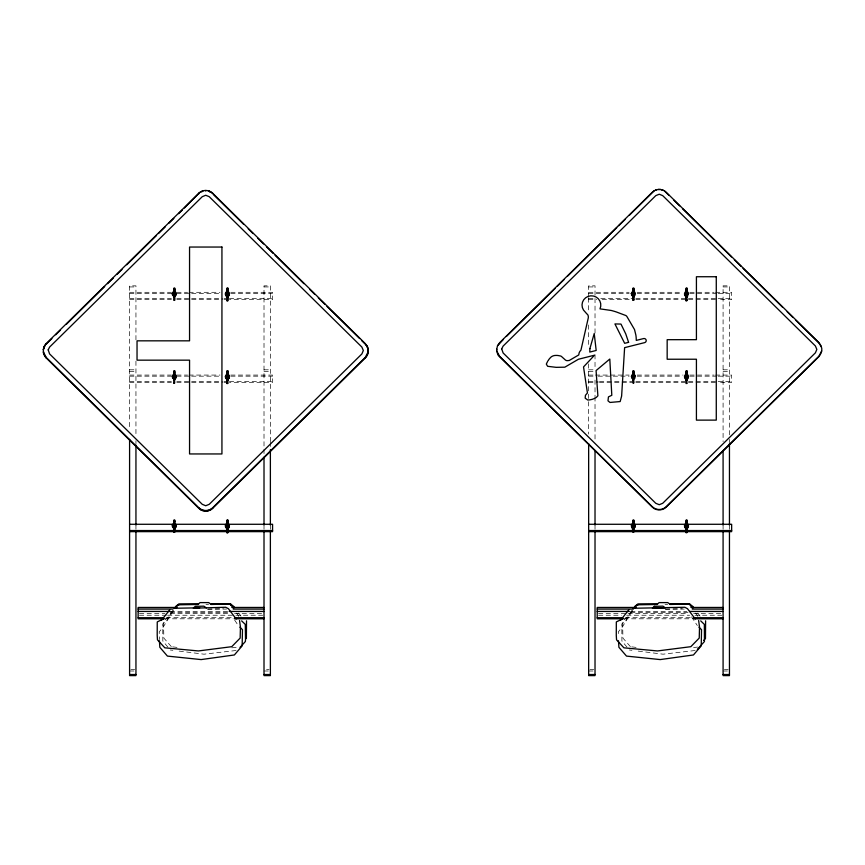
<?xml version="1.0" encoding="UTF-8"?>
<svg xmlns="http://www.w3.org/2000/svg" width="865" height="865" viewBox="0 0 865 865"><rect width="100%" height="100%" fill="white"/><g stroke="black" fill="none" stroke-linecap="round" stroke-linejoin="round"><path stroke-width="0.65" stroke-dasharray="4.33 3.24" d="M173.076 610.722L163.29 627.017L159.236 631.883L159.387 639.527M632.153 610.722L622.368 627.017L618.313 631.883L618.389 635.71M173.357 610.593L166.761 620.465L162.75 623.935L162.836 641.052L169.454 648.977M632.434 610.593L625.838 620.465L621.827 623.935L621.913 641.052L628.531 648.977M172.589 610.722L167.659 617.826L163.993 620.335L163.604 625.146L163.853 638.089L171.4 646.717M631.666 610.722L626.736 617.826L623.07 620.335L622.681 625.146L622.93 638.089L630.477 646.717M236.059 650.502L203.999 654.189L178.06 650.945M695.136 650.502L663.077 654.189L637.137 650.945M231.852 647.82L238.513 647.074M693.589 647.528L697.59 647.074M207.622 609.155L223.267 608.733M665.401 609.187L682.344 608.733M205.967 604.484L208.573 604.473M665.044 604.484L667.65 604.473M129.588 286.931L135.946 286.931M264.009 286.931L270.377 286.931M588.654 286.931L595.023 286.931M723.086 286.931L729.455 286.931M129.588 292.305L171.4 292.305M176.795 292.305L187.586 292.305M188.938 292.305L219.97 292.305M230.76 292.305L272.572 292.305L272.572 299.668L229.409 299.668M588.654 292.305L629.125 292.305M637.224 292.305L681.739 292.305M689.837 292.305L714.112 292.305M715.463 292.305L731.649 292.305L731.649 299.668L718.166 299.668M129.588 293.397L171.4 293.397M176.795 293.397L190.289 293.397M191.641 293.397L219.97 293.397M230.76 293.397L272.572 293.397M588.654 293.397L629.125 293.397M637.224 293.397L681.739 293.397M689.837 293.397L716.815 293.397M718.166 293.397L731.649 293.397M129.588 298.576L171.4 298.576M176.795 298.576L190.289 298.576M191.641 298.576L222.662 298.576M224.013 298.576L228.057 298.576M229.409 298.576L272.572 298.576M588.654 298.576L595.401 298.576M600.797 298.576L634.521 298.576M635.872 298.576L687.134 298.576M688.486 298.576L716.815 298.576M718.166 298.576L731.649 298.576M129.588 299.668L171.4 299.668M176.795 299.668L190.289 299.668M191.641 299.668L222.662 299.668M224.013 299.668L228.057 299.668M588.654 299.668L596.753 299.668M602.148 299.668L634.521 299.668M635.872 299.668L687.134 299.668M688.486 299.668L716.815 299.668M129.588 369.809L135.946 369.809M264.009 369.809L270.377 369.809M588.654 369.809L595.023 369.809M723.086 369.809L729.455 369.809M129.588 371.431L135.946 371.431M264.009 371.431L270.377 371.431M588.654 371.431L595.023 371.431M723.086 371.431L729.455 371.431M129.588 375.075L171.4 375.075M176.795 375.075L187.586 375.075M188.938 375.075L219.97 375.075M230.76 375.075L272.572 375.075L272.572 382.438L229.409 382.438M588.654 375.075L594.06 375.075M595.401 375.075L629.125 375.075M637.224 375.075L683.091 375.075M689.837 375.075L714.112 375.075M715.463 375.075L731.649 375.075L731.649 382.438L718.166 382.438M129.588 376.167L171.4 376.167M176.795 376.167L190.289 376.167M191.641 376.167L219.97 376.167M230.76 376.167L272.572 376.167M588.654 376.167L596.753 376.167M598.104 376.167L629.125 376.167M637.224 376.167L681.739 376.167M689.837 376.167L716.815 376.167M718.166 376.167L731.649 376.167M129.588 381.346L171.4 381.346M176.795 381.346L190.289 381.346M191.641 381.346L222.662 381.346M224.013 381.346L228.057 381.346M229.409 381.346L272.572 381.346M588.654 381.346L598.104 381.346M599.456 381.346L634.521 381.346M635.872 381.346L687.134 381.346M688.486 381.346L716.815 381.346M718.166 381.346L731.649 381.346M129.588 382.438L171.4 382.438M176.795 382.438L190.289 382.438M191.641 382.438L222.662 382.438M224.013 382.438L228.057 382.438M588.654 382.438L598.104 382.438M599.456 382.438L634.521 382.438M635.872 382.438L687.134 382.438M688.486 382.438L716.815 382.438M207.773 609.079L226.522 609.079M665.509 609.079L684.258 609.079M170.286 611.436L227.863 611.436M630.693 611.436L686.94 611.436M170.286 612.528L227.863 612.528M630.693 612.528L688.27 612.528M139.481 613.609L164.923 613.609M170.286 613.609L229.193 613.609M234.556 613.609L264.009 613.609M598.558 613.609L626.682 613.609M628.022 613.609L688.27 613.609M693.633 613.609L723.086 613.609M139.481 615.231L166.264 615.231M167.605 615.231L234.556 615.231M235.896 615.231L262.668 615.231M598.558 615.231L621.319 615.231M626.682 615.231L689.61 615.231M694.973 615.231L721.745 615.231M166.264 617.707L231.874 617.707M625.341 617.707L692.292 617.707M164.923 618.799L233.215 618.799M624 618.799L692.292 618.799M130.853 669.38L134.68 669.38M266.561 669.38L269.101 669.38M589.93 669.38L593.758 669.38M724.362 669.38L728.179 669.38M129.588 671.002L134.68 671.002M264.009 671.002L269.101 671.002M588.654 671.002L593.758 671.002M723.086 671.002L728.179 671.002M631.774 646.869L638.273 647.658M172.697 646.869L179.196 647.658M629.352 649.972L631.947 650.296M170.275 649.972L172.87 650.296M697.817 613.036L700.088 616.161M238.74 613.036L241.011 616.161M691.611 616.896L697.309 625.514M234.674 620.129L238.232 625.514M695.763 613.09L697.882 616.431M236.686 613.09L238.805 616.431M729.455 434.846L729.455 285.839L723.086 285.839L723.086 441.593M729.455 439.431L729.455 442.675M729.455 526.061L729.455 529.315M723.086 526.061L723.086 529.315M595.023 333.068L595.023 285.839L588.654 285.839L588.654 297.16M595.023 354.672L595.023 369.258M595.023 380.049L595.023 396.246M595.023 396.797L595.023 441.593M595.023 526.061L595.023 529.315M588.654 297.982L588.654 312.827M588.654 324.981L588.654 346.573M588.654 363.862L588.654 434.035M270.377 441.593L270.377 285.839L264.009 285.839L264.009 454.536M270.377 442.134L270.377 448.07M270.377 526.061L270.377 529.315M264.009 526.061L264.009 529.315M135.946 339.826L135.946 285.839L129.588 285.839L129.588 429.451M135.946 361.159L135.946 436.198M135.946 440.782L135.946 443.734M135.946 526.061L135.946 529.315"/><path stroke-width="1.3" d="M246.525 620.8L246.384 638.543M705.602 620.8L705.462 638.543L703.71 640.435M173.865 297.355L174.633 296.825L173.876 297.073M174.708 290.197L173.952 290.132L174.708 290.867L174.708 290.164L173.952 290.586M174.633 529.337L173.876 528.785L173.865 529.358L174.633 529.056L174.589 532.321L173.833 532.31L173.973 519.962L173.962 521.703M174.708 522.168L173.952 522.557M226.998 297.657L227.798 297.095L227.787 297.701L227.008 297.365M227.084 290.175L227.873 290.24L227.084 290.618M226.998 380.416L227.008 379.854L227.787 380.427M227.084 372.999L227.873 372.945L227.073 373.658L227.084 372.912L227.873 373.399M227.873 290.186L227.863 290.9L227.084 290.294M226.998 529.618L227.008 529.056L227.787 529.629M227.873 522.211L227.084 522.146L227.863 522.871L227.873 522.125L227.084 522.59M633.785 290.597L633.029 290.132L633.785 290.283M632.942 380.059L633.71 379.594L632.953 379.984M633.71 297.29L632.953 296.814L633.71 297.225M633.785 372.966L633.029 372.988M632.942 529.261L633.71 529.272M686.183 288.088L686.042 300.761L686.832 300.523M686.94 290.629L686.161 290.143L686.951 290.294M686.183 370.858L686.042 383.53L686.832 383.282M686.864 297.657L686.086 297.095L686.042 300.728M686.864 380.427L686.875 379.865L686.075 380.341M686.951 372.977L686.161 373.172M686.075 529.618L686.086 529.056L686.864 529.629M686.161 522.179L686.94 522.601M686.183 520.06L686.042 532.732L686.832 532.31M686.972 520.06L686.832 532.743M173.962 289.732L173.973 288.013L173.833 300.35L174.589 300.36L174.622 298.079M174.719 289.743L174.741 288.013L174.589 300.36M173.962 372.501L173.973 370.771L173.833 383.108L174.6 382.881M174.719 372.501L174.741 370.782L174.589 383.119M174.719 521.703L174.741 519.984L174.589 532.321M227.095 289.721L227.106 287.937L226.965 300.761L227.755 300.771L227.776 298.403M227.884 289.732L227.895 287.948L227.755 300.771M227.095 372.491L227.106 370.707L226.965 383.53L227.755 383.282M227.884 372.501L227.895 370.707L227.755 383.541M227.095 521.692L227.106 519.908L226.965 532.732L227.755 532.743L227.787 529.337L227.008 529.337M227.884 521.703L227.895 519.908L227.755 532.743M633.029 290.381L633.785 290.391M633.039 289.732L633.05 288.013L632.91 300.35L633.677 300.112M633.796 289.743L633.818 288.013L633.667 300.36M633.039 372.501L633.05 370.771L632.91 383.108L633.677 382.881M633.785 373.161L633.018 373.626M633.796 372.501L633.818 370.782L633.667 383.119M633.039 521.703L633.05 519.973L632.91 532.31L633.677 531.91M633.796 521.703L633.818 519.984L633.667 532.321M686.075 297.495L686.864 297.517M686.161 290.402L686.951 290.413M686.172 289.721L686.183 288.369M686.961 289.732L686.972 287.948L686.832 300.771M686.172 372.491L686.183 371.139M686.951 373.183L686.15 373.658M686.961 372.501L686.972 370.707L686.832 383.541M686.161 522.374L686.951 522.384M686.172 521.692L686.183 520.341M686.972 520.341L686.961 521.703M686.951 522.525L686.15 522.86M173.843 382.481L173.833 383.108M173.854 530.796L173.833 532.31M226.976 300.101L226.965 300.728M226.998 380.73L226.965 383.53M226.998 380.341L227.787 380.286M226.976 531.802L226.965 532.732M226.998 529.542L227.787 529.488M632.921 299.928L632.931 298.457M633.677 299.939L633.688 299.16M686.832 300.339L686.842 299.528M686.042 532.299L686.064 530.364M686.075 529.445L686.864 529.488M173.811 295.138L173.779 291.613A1.849 1.827 0.9 0 0 173.811 295.138L173.8 295.938L174.762 295.927L175.195 291.786A1.849 1.827 0.9 0 1 175.217 294.943L174.773 295.127M173.768 375.183L173.779 374.383A1.849 1.827 0.9 0 0 173.811 377.908L173.8 378.708L174.762 378.697L175.195 374.556A1.849 1.827 0.9 0 1 175.217 377.713L174.773 377.897M174.892 375.237L174.903 374.448M173.811 527.109L173.779 523.585A1.849 1.827 0.9 0 0 173.811 527.109L173.8 527.899L174.762 527.899L175.195 523.758A1.849 1.827 0.9 0 1 175.217 526.915L174.773 527.099M226.922 296.176L226.911 291.689L226.9 292.521L228.371 291.862A1.925 1.892 0.9 0 1 228.403 295.149L227.917 296.165L226.922 296.176A1.644 1.611 0.9 0 1 226.133 293.613M226.911 374.459L226.9 375.28L228.371 374.632A1.925 1.892 0.9 0 1 228.403 377.918L227.419 379L226.933 378.113A1.925 1.892 0.9 0 1 226.911 374.459L226.933 378.113M226.911 523.649L226.9 524.482L228.371 523.833A1.925 1.892 0.9 0 1 228.403 527.109L227.917 528.137L226.922 528.147L226.911 523.649A1.925 1.892 0.9 0 0 226.933 527.315M632.888 295.138L632.856 291.613A1.849 1.827 0.9 0 0 632.888 295.138L632.877 295.938L633.829 295.927L634.272 291.786A1.849 1.827 0.9 0 1 634.294 294.943L633.85 295.127M633.98 291.678L633.807 292.413M632.845 375.183L632.856 374.383A1.849 1.827 0.9 0 0 632.888 377.908L632.877 378.708L633.829 378.697L634.272 374.556A1.849 1.827 0.9 0 1 634.294 377.713L633.85 377.897M633.969 375.237L633.98 374.448M632.888 527.109L632.856 523.585A1.849 1.827 0.9 0 0 632.888 527.109L632.877 527.899L633.829 527.899L634.272 523.758A1.849 1.827 0.9 0 1 634.294 526.915L633.85 527.099M633.98 523.639L633.807 524.374M686.01 295.343A1.925 1.892 0.9 0 1 685.988 291.689L685.999 296.176L686.994 296.165L687.448 291.862A1.925 1.892 0.9 0 1 687.47 295.149L687.015 295.343M685.977 375.28L685.988 374.459L685.999 378.946L686.994 378.935L687.448 374.632A1.925 1.892 0.9 0 1 687.47 377.918L687.015 378.102M687.145 375.345L687.156 374.513M686.475 524.417L685.988 523.649L686.496 528.201L687.448 523.833A1.925 1.892 0.9 0 1 687.47 527.109L687.015 527.304M227.917 296.165L228.079 291.743M227.917 378.935L228.079 374.513M227.917 528.137L228.079 523.714M43.337 349.244L43.585 353.569L46.126 357.905L198.809 508.317C202.464 512.048 209.027 512.048 212.682 508.317L365.365 357.905L367.495 354.769L368.241 350.498L368.241 351.071L367.495 346.8L365.365 343.664L212.682 193.252C209.027 189.522 202.464 189.522 198.809 193.252L46.126 343.664L43.996 346.8L43.337 349.806L45.283 344.616M496.759 349.525C496.737 346.962 496.564 355.31 499.635 356.791L652.318 507.139C655.973 510.869 662.547 510.858 666.191 507.128L818.874 356.661C822.864 351.406 822.799 347.525 818.874 342.562L666.191 192.214C662.536 188.483 655.962 188.494 652.307 192.225L499.635 342.691L497.505 345.827L496.845 348.692M230.804 605.424L230.663 604.678L233.626 608.495M43.337 352.336L43.337 351.763L46.126 357.342L198.809 507.744C202.464 511.475 209.027 511.475 212.682 507.744L365.365 357.342L368.155 351.763L368.155 352.336M496.845 351.212L499.635 356.358L652.307 506.706C655.962 510.447 662.536 510.437 666.191 506.706L818.874 356.239L821.663 351.082M503.473 339.329L497.505 345.827M547.772 361.148L546.453 363.743A2.736 2.703 -0.8 0 0 546.399 364.284L547.653 366.306L556.13 367.333L564.823 367.182L578.458 359.245L594.536 355.201L583.529 366.922L587.432 392.97L585.443 395.294L585.162 398.16L587.8 400.041C591.325 399.889 595.769 398.733 597.888 395.835L596.072 370.588L609.803 359.04L611.804 395.283L608.441 396.905L607.987 400.841L609.987 402.452L620.162 401.555L621.621 396.094L624.616 347.654L644.576 342.637A2.13 2.098 -0.8 0 0 646.155 340.086A2.13 2.098 -0.8 0 0 643.528 338.583L636.283 340.399L636.197 338.064A23.798 23.452 -0.8 0 0 636.099 336.885A46.277 45.585 -0.8 0 0 635.862 335.036L634.521 329.554L626.855 316.449A4.541 4.476 -0.8 0 0 625.871 315.541L616.183 311.908A96.015 94.588 -0.8 0 0 611.274 310.481L599.996 308.859A9.407 9.266 -0.8 0 0 596.082 297.019A9.407 9.266 -0.8 0 0 583.734 299.733A9.407 9.266 -0.8 0 0 585.302 312.103A19.181 18.889 -0.8 0 0 586.275 313.227L587.724 314.741A3.071 3.027 -0.8 0 1 588.146 315.617L588.319 316.644A8.618 8.488 -0.8 0 1 588.33 317.109A7.569 7.461 -0.8 0 1 588.287 317.887L580.988 349.925A1.935 1.903 -0.8 0 1 580.761 350.357L580.599 350.574A10.986 10.823 -0.8 0 1 580.339 350.855L580.253 350.952A3.968 3.914 -0.8 0 0 579.831 351.514L579.658 351.817A9.72 9.58 -0.8 0 0 579.366 352.401A6.217 6.131 -0.8 0 0 579.063 353.212L578.761 354.931L569.235 360.489L567.008 360.662A3.957 3.903 -0.8 0 1 566.607 360.575A3.611 3.557 -0.8 0 1 565.321 359.948L561.374 356.38A4.941 4.866 -0.8 0 0 560.574 356.002L558.022 355.504A23.225 22.879 -0.8 0 0 556.39 355.418L555.049 355.461A7.569 7.461 -0.8 0 0 551.989 356.412A6.531 6.433 -0.8 0 0 551.091 357.007L549.578 358.564A25.399 25.02 -0.8 0 0 548.259 360.413M161.485 620.205L169.745 609.857M620.562 620.205L628.823 609.857M240.048 647.398L245.368 641.506L245.53 639.538L245.282 624.4L241.627 620.875M697.352 649.356L704.445 641.506L704.359 624.4L700.704 620.875M174.827 608.409L178.601 604.581L198.139 604.376L200.02 602.602L208.692 602.602L211.157 604.408L230.793 604.17L234.199 606.776M633.904 608.409L637.667 604.581L657.216 604.376L659.098 602.602L667.769 602.602L670.234 604.408L689.87 604.17L693.265 606.776M51.889 338.561L46.126 344.238L46.126 343.664M55.728 334.777L60.528 330.041M66.291 324.364L104.697 286.531M107.584 283.688L113.347 278.011M117.186 274.227L121.987 269.502M126.787 264.776L156.554 235.453M158.479 233.561L165.193 226.933M169.032 223.148L173.843 218.423M178.644 213.687L182.483 209.903M184.396 208.011L199.772 192.419M506.36 336.485L555.33 288.229M557.255 286.337L563.969 279.709M567.818 275.924L616.788 227.657M618.702 225.765L625.427 219.148M629.266 215.363L654.34 190.689M175.4 606.657L178.731 604.051L198.226 604.148M634.477 606.657L637.808 604.051L657.303 604.148M164.296 618.518L157.246 621.913L157.203 635.418L157.473 639.83L164.826 647.831L198.42 650.945L231.755 646.685L240.156 638.067L240.448 627.06L239.562 620.519M623.373 618.518L616.323 621.913L616.28 635.418L616.55 639.83L623.903 647.831L657.497 650.945L690.832 646.685L699.234 638.067L699.526 627.06L698.639 620.519M660.536 189.467L657.973 189.467M173.8 608.279L199.707 607.814M632.877 608.279L684.81 607.262L687.48 608.69L695.233 618.94M211.157 604.408L230.793 604.17L211.244 604.181M670.234 604.408L689.87 604.17L670.321 604.181M198.172 604.462L178.601 604.581L178.633 605.262M657.249 604.462L637.667 604.581L637.71 605.262M129.588 524.277L272.572 524.277L272.572 531.64L129.588 531.64M588.654 524.277L731.649 524.277L731.649 531.64L588.654 531.64M129.588 530.548L272.572 530.548M588.654 530.548L731.649 530.548M176.979 607.457L138.141 607.457L138.141 618.799L163.582 618.799M231.874 607.457L264.009 607.457M636.056 607.457L597.218 607.457L597.218 618.799L622.659 618.799M690.951 607.457L723.086 607.457M138.141 609.079L172.957 609.079M233.215 609.079L264.009 609.079M597.218 609.079L633.375 609.079M692.292 609.079L723.086 609.079M138.141 611.436L170.286 611.436M229.193 611.436L264.009 611.436M597.218 611.436L629.363 611.436M689.61 611.436L723.086 611.436M138.141 617.707L163.582 617.707M234.556 617.707L264.009 617.707M597.218 617.707L622.659 617.707M693.633 617.707L723.086 617.707M234.556 618.799L264.009 618.799M693.633 618.799L723.086 618.799M129.588 674.516L135.946 674.516M264.009 674.516L270.377 674.516M588.654 674.516L595.023 674.516M723.086 674.516L729.455 674.516M686.161 289.634L686.951 289.645M633.029 289.645L633.796 289.656M227.095 289.634L227.884 289.645M173.962 289.645L174.719 289.656M686.075 297.365L686.864 297.376M632.953 297.073L633.71 297.084M226.998 297.506L227.787 297.517M173.876 297.225L174.633 297.225M686.161 372.404L686.951 372.415M633.029 372.415L633.796 372.426M686.161 373.388L686.94 373.399M633.029 373.356L633.785 373.366M227.095 372.404L227.884 372.415M173.962 372.415L174.719 372.426M173.952 373.356L174.708 373.366M686.075 380.135L686.864 380.286M632.953 379.843L633.71 379.854M173.876 379.843L174.633 379.854M686.161 521.606L686.951 521.617M633.029 521.617L633.796 521.627M633.029 522.19L633.785 522.19M633.029 522.557L633.785 522.828L633.018 522.828M227.095 521.606L227.884 521.617M173.962 521.617L174.719 521.627M686.075 529.337L686.864 529.337M632.953 529.045L633.71 529.056M632.953 529.185L633.71 529.196M173.876 529.185L174.633 529.196M661.801 190.138L663.001 190.127M210.649 191.716L210.649 192.29L208.281 190.754M669.077 195.479L664.158 190.678M206.346 607.933L203.881 606.16L195.231 606.354L193.36 608.192L225.733 607.262L228.403 608.69L236.156 618.94M673.878 200.204L679.641 205.881M682.517 208.714L731.487 256.937M734.374 259.781L741.1 266.398M743.013 268.291L782.382 307.053M787.182 311.789L792.946 317.455M795.832 320.299L818.874 342.983L821.415 346.897M213.644 194.776L243.411 224.1M248.212 228.825L253.013 233.561M257.813 238.286L263.576 243.962M266.463 246.795L273.178 253.423M275.102 255.316L303.907 283.688M309.67 289.364L314.471 294.1M318.309 297.884L325.035 304.502M326.959 306.394L359.602 338.561M361.527 340.453L366.209 345.178L367.906 348.563L367.906 348M698.996 627.19L701.537 629.698L701.234 645.885L693.449 654.967L660.222 659.584L626.509 656.102L618.908 647.29L618.486 640.803M239.929 627.19L242.46 629.698L242.157 645.885L234.372 654.967L201.145 659.584L167.432 656.102L159.83 647.29L159.409 640.803M689.729 604.678L692.703 608.495M688.497 293.635L688.497 293.808M684.442 293.992L684.431 293.83M684.431 376.513L684.442 376.675M684.431 525.715L684.442 525.877M635.267 293.495L635.278 293.732M631.363 376.361L631.374 376.524M631.363 525.563L631.374 525.725M229.42 293.635L229.42 293.808M225.365 293.992L225.354 293.83M225.354 376.513L225.365 376.675M229.42 525.606L229.42 525.779M225.354 525.715L225.365 525.877M176.201 293.495L176.201 293.732M172.297 376.361L172.297 376.524M172.297 525.563L172.297 525.725M635.267 376.264L635.267 376.189M635.267 525.466L635.267 525.39M176.201 376.264L176.19 376.189M176.201 525.466L176.19 525.39M656.708 189.716L655.497 190.127M632.856 374.383L632.888 377.908M173.779 374.383L173.811 377.908M729.455 443.734L729.455 525.26M729.455 531.207L729.455 675.608L723.086 675.608L723.086 531.207M723.086 450.481L723.086 525.26M595.023 450.481L595.023 525.26M595.023 531.207L595.023 675.608L588.654 675.608L588.654 443.734M368.155 349.244L368.155 349.806M367.906 353.007L367.906 353.569M367.495 346.8L367.495 347.373M367.495 354.196L367.495 354.769M366.922 345.665L366.922 346.238M366.922 355.331L366.922 355.904M366.209 344.616L366.209 345.178M366.209 356.391L366.209 356.953M365.365 357.342L365.365 357.905M270.377 449.692L270.377 525.26M270.377 531.207L270.377 675.608L264.009 675.608L264.009 531.207M264.009 457.239L264.009 525.26M212.682 193.252L212.682 193.825M212.682 507.744L212.682 508.317M211.72 192.419L211.72 192.992M211.72 508.577L211.72 509.15M210.649 509.28L210.649 509.853M209.503 191.165L209.503 191.727M209.503 509.842L209.503 510.404M208.281 510.242L208.281 510.815M207.027 510.491L207.027 511.064M205.74 190.43L205.74 190.992M205.74 510.577L205.74 511.139M204.464 510.491L204.464 511.064M203.199 190.754L201.988 191.727L201.988 191.165M203.199 510.242L203.199 510.815M201.988 509.842L201.988 510.404M200.842 191.716L200.842 192.29M200.842 509.28L200.842 509.853M199.772 508.577L199.772 509.15M198.809 193.252L198.809 193.825M198.809 507.744L198.809 508.317M135.946 445.086L135.946 525.26M135.946 531.207L135.946 675.608L129.588 675.608L129.588 439.431M46.126 357.342L46.126 357.905M45.283 356.391L45.283 356.953M44.569 345.665L44.569 346.238M44.569 355.331L44.569 355.904M43.996 346.8L43.996 347.373M43.996 354.196L43.996 354.769M43.585 348L43.585 348.563M43.585 353.007L43.585 353.569M228.76 293.159A1.925 1.892 0.9 0 1 228.782 295.841A1.925 1.892 0.9 0 1 226.057 295.862A1.925 1.892 0.9 0 1 226.035 293.181M226.425 292.878A1.925 1.892 0.9 0 1 228.36 292.857M226.933 295.343A1.925 1.892 0.9 0 1 226.911 291.689M228.738 293.538A1.644 1.611 0.9 0 1 227.733 296.154M175.173 292.748A1.849 1.827 0.9 0 1 175.876 295.235A1.849 1.827 0.9 0 1 173.346 295.917A1.849 1.827 0.9 0 1 172.654 293.43M175.887 294.532A1.579 1.557 0.9 0 1 172.762 294.63M175.238 293.116A1.579 1.557 0.9 0 1 175.757 293.743M228.76 525.131A1.925 1.892 0.9 0 1 228.782 527.812A1.925 1.892 0.9 0 1 226.057 527.823A1.925 1.892 0.9 0 1 226.035 525.152M226.89 524.655A1.925 1.892 0.9 0 1 227.895 524.644M228.738 525.498A1.644 1.611 0.9 0 1 227.3 528.126M226.879 528.039A1.644 1.611 0.9 0 1 226.133 525.585M176.049 525.812A1.849 1.827 0.9 0 1 174.914 528.007A1.849 1.827 0.9 0 1 172.589 527.077A1.849 1.827 0.9 0 1 173.324 524.731M175.173 524.72A1.849 1.827 0.9 0 1 175.855 525.379M175.887 526.504A1.579 1.557 0.9 0 1 174.157 527.888A1.579 1.557 0.9 0 1 172.74 526.19M173.032 525.433A1.579 1.557 0.9 0 1 173.314 525.142M175.238 525.087A1.579 1.557 0.9 0 1 175.541 525.358M226.89 375.453A1.925 1.892 0.9 0 1 229.322 377.432A1.925 1.892 0.9 0 1 226.608 379A1.925 1.892 0.9 0 1 226.035 375.951M228.738 376.297A1.644 1.611 0.9 0 1 228.792 378.264M228.501 378.578A1.644 1.611 0.9 0 1 226.133 376.383M227.203 375.734A1.644 1.611 0.9 0 1 228.046 375.81M176.049 376.61A1.849 1.827 0.9 0 1 174.038 378.902A1.849 1.827 0.9 0 1 172.654 376.199M172.935 375.821A1.849 1.827 0.9 0 1 173.324 375.529M175.173 375.518A1.849 1.827 0.9 0 1 175.563 375.799M175.8 377.691A1.579 1.557 0.9 0 1 172.762 377.389M687.859 295.841A1.925 1.892 0.9 0 1 686.994 296.338M685.999 296.338A1.925 1.892 0.9 0 1 684.55 294.522M634.953 295.235A1.849 1.827 0.9 0 1 633.829 296.089M633.353 296.154A1.849 1.827 0.9 0 1 632.034 295.625M631.742 295.257A1.849 1.827 0.9 0 1 631.547 294.814M688.14 525.52A1.925 1.892 0.9 0 1 686.745 528.353A1.925 1.892 0.9 0 1 684.615 525.996M684.81 525.542A1.925 1.892 0.9 0 1 685.502 524.839M685.967 524.655A1.925 1.892 0.9 0 1 686.464 524.579M686.01 527.315A1.925 1.892 0.9 0 1 685.988 523.649M688.162 526.266A1.644 1.611 0.9 0 1 687.221 527.996M686.81 528.115A1.644 1.611 0.9 0 1 686.377 528.126M685.577 527.834A1.644 1.611 0.9 0 1 684.907 526.363M685.21 525.585A1.644 1.611 0.9 0 1 685.502 525.271M634.64 525.001A1.849 1.827 0.9 0 1 634.661 527.574A1.849 1.827 0.9 0 1 632.034 527.596A1.849 1.827 0.9 0 1 632.012 525.023M634.618 525.358A1.579 1.557 0.9 0 1 634.391 527.553A1.579 1.557 0.9 0 1 632.174 527.326M631.839 526.59A1.579 1.557 0.9 0 1 631.915 525.79M632.445 528.958A1.579 1.557 0.9 0 1 632.153 528.688M686.01 378.113A1.925 1.892 0.9 0 1 685.988 374.459M688.345 377.756A1.925 1.892 0.9 0 1 686.496 379.173M685.999 379.108A1.925 1.892 0.9 0 1 684.55 377.291M634.953 377.994A1.849 1.827 0.9 0 1 634.661 378.373M633.353 378.924A1.849 1.827 0.9 0 1 631.547 377.583M229.43 376.837L229.42 376.794M688.508 376.837L688.497 376.794M688.508 526.039L688.497 525.996M173.865 380.124L174.633 379.594L173.865 380.124M173.952 372.912L174.708 373.626L173.952 372.901M173.952 522.244L174.708 522.828L173.952 522.19M589.898 348.595L589.789 352.077L596.18 350.476L594.233 333.501L589.898 348.595M48.202 349.871L49.597 353.915L202.269 504.327L205.74 505.744L209.211 504.327L361.894 353.915L363.332 350.498L361.894 347.081L209.211 196.679L205.74 195.263L202.269 196.679L49.597 347.081L48.202 349.871M501.7 348.898L503.106 352.942L655.778 503.289L659.249 504.706L662.72 503.289L815.403 352.823L816.841 349.406L815.403 345.989L662.72 195.641L659.249 194.225L655.778 195.641L503.106 346.108L501.7 348.898M654.308 606.354L652.437 608.192L665.423 607.933L662.958 606.16L654.308 606.354M628.596 342.335L624.66 343.318L614.929 323.932L620.984 324.072L625.763 333.933L628.596 342.335M221.937 247.044L189.554 247.044L189.554 340.832L137.038 340.832L137.038 360.164L189.554 360.164L189.554 453.952L221.937 453.952L221.937 247.044M716.274 276.735L696.422 276.735L696.422 339.675L667.164 339.686L667.164 359.235L696.422 359.224L696.422 420.131L716.274 420.12L716.274 276.735M631.363 293.419L631.374 294.024L631.363 293.462M172.286 293.419L172.297 294.024L172.286 293.462"/></g></svg>
